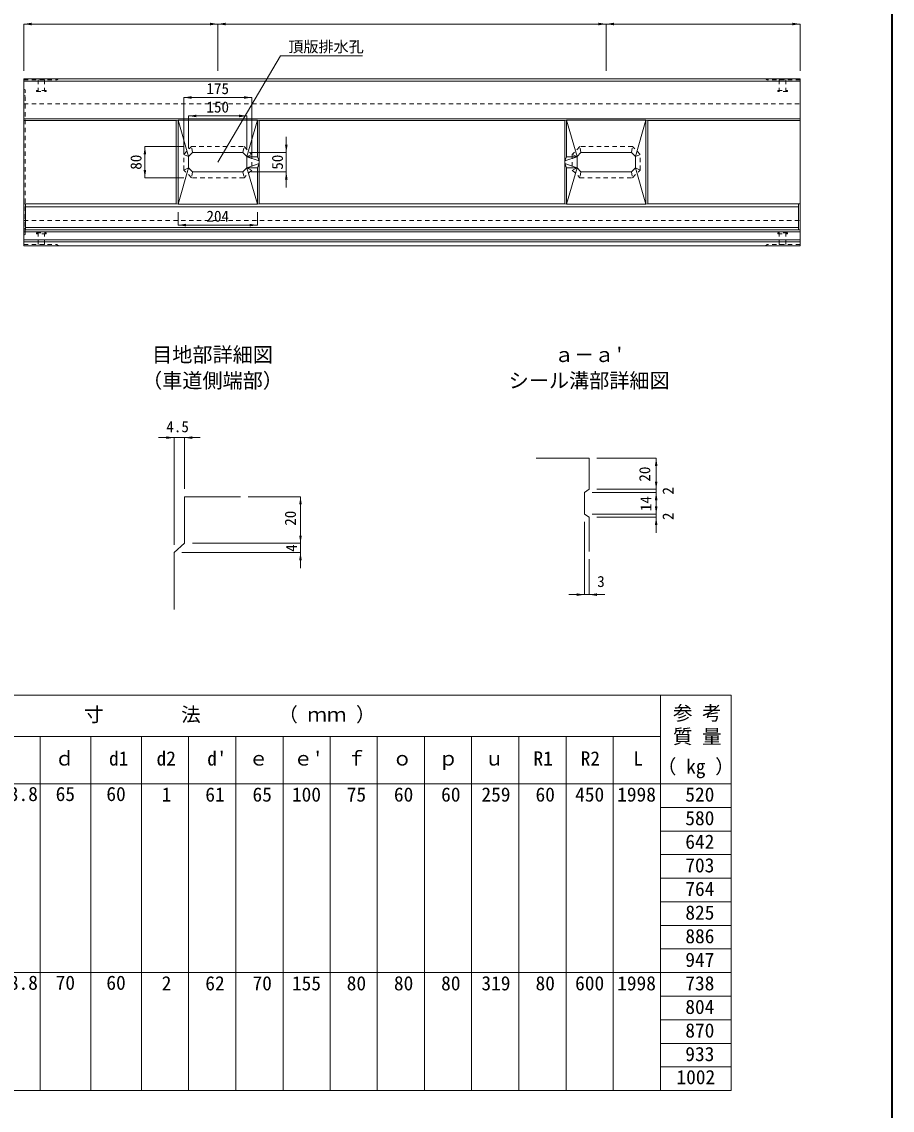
# Model space of a CAD drawing. Units: millimetres, scale not verified. Extents: x 88303 to 103503, y -4520 to 5263.
# Drawn here: x 91713 to 93953, y -2254 to 549 of the extents above; entities that cross this region are included whole.
import ezdxf
from ezdxf.enums import TextEntityAlignment as Align

# ---------------------------------------------------------------- set-up
doc = ezdxf.new("R2010")
doc.units = ezdxf.units.MM
doc.header["$LTSCALE"] = 15
doc.linetypes.add('USER1', pattern=[1.35, 0.75, -0.6])
doc.linetypes.add('USER3', pattern=[1.35, 0.75, -0.6])
for name, color, linetype, lineweight in [('0_2', 7, 'Continuous', 9), ('インサート', 3, 'USER3', 9), ('図枠', 7, 'Continuous', 5), ('寸法線', 7, 'Continuous', 13), ('引出線', 4, 'Continuous', 13), ('排水孔', 30, 'Continuous', 5), ('本体', 2, 'Continuous', 13), ('目地', 132, 'Continuous', 5)]:
    doc.layers.add(name, color=color, linetype=linetype, lineweight=lineweight)
doc.styles.add('ＭＳ ゴシック', font='')
doc.styles.get('ＭＳ ゴシック').set_extended_font_data('MS Gothic')

# ---------------------------------------------------------------- blocks, each defined once
blk = doc.blocks.new('filled_arrow')
at = {"color": 0, "linetype": 'Continuous', "lineweight": -2}
blk.add_solid([(7.5, 1.25), (0, 0), (7.5, -1.25)], dxfattribs=at)

msp = doc.modelspace()

# ---------------------------------------------------------------- linework, layer by layer
at = {"layer": '0_2', "lineweight": 13}
for p, q in [((90667.42, -1185.17), (93538.82, -1185.17)), ((93538.82, -1185.17), (93538.82, -2202.89)), ((90667.42, -1413.14), (93538.82, -1413.14)), ((90667.42, -1899.14), (93538.82, -1899.14)), ((90667.42, -2202.89), (93538.82, -2202.89))]:
    msp.add_line(p, q, dxfattribs=at)
at = {"layer": '0_2'}
for p, q in [((93356.57, -1185.17), (93356.57, -2202.89)), ((91005.61, -1291.65), (93356.57, -1291.65)), ((91759.58, -1291.65), (91759.58, -2202.89)), ((91890.08, -1291.65), (91890.08, -2202.89)), ((92020.58, -1291.65), (92020.58, -2202.89)), ((92142.08, -1291.65), (92142.08, -2202.89)), ((92263.58, -1291.65), (92263.58, -2202.89)), ((92385.08, -1291.65), (92385.08, -2202.89)), ((92506.08, -1291.65), (92506.08, -2202.89)), ((92627.58, -1291.65), (92627.58, -2202.89)), ((92749.07, -1291.65), (92749.07, -2202.89)), ((92870.57, -1291.65), (92870.57, -2202.89)), ((92992.07, -1291.65), (92992.07, -2202.89)), ((93113.57, -1291.65), (93113.57, -2202.89)), ((93235.07, -1291.65), (93235.07, -2202.89)), ((93356.57, -1473.9), (93538.82, -1473.9)), ((93356.57, -1534.64), (93538.82, -1534.64)), ((93356.57, -1595.39), (93538.82, -1595.39)), ((93356.57, -1656.14), (93538.82, -1656.14)), ((93356.57, -1716.89), (93538.82, -1716.89)), ((93356.57, -1777.64), (93538.82, -1777.64)), ((93356.57, -1838.39), (93538.82, -1838.39)), ((93356.57, -1959.89), (93538.82, -1959.89)), ((93356.57, -2020.64), (93538.82, -2020.64)), ((93356.57, -2081.39), (93538.82, -2081.39)), ((93356.57, -2142.14), (93538.82, -2142.14))]:
    msp.add_line(p, q, dxfattribs=at)
at = {"layer": 'インサート'}
for p, q in [((91754.53, 399.38), (91754.53, 372.38)), ((91771.53, 399.38), (91754.53, 399.38)), ((91771.53, 399.38), (91771.53, 372.38)), ((93662.53, 399.38), (93662.53, 372.38)), ((93662.53, 399.38), (93679.53, 399.38)), ((93679.53, 399.38), (93679.53, 372.38)), ((91775.53, 372.38), (91750.53, 372.38)), ((91750.53, 372.38), (91750.53, 369.38)), ((91750.53, 369.38), (91775.53, 369.38)), ((91775.53, 369.38), (91775.53, 372.38)), ((93658.53, 369.38), (93658.53, 372.38)), ((93658.53, 372.38), (93683.53, 372.38)), ((93683.53, 369.38), (93658.53, 369.38)), ((93683.53, 372.38), (93683.53, 369.38)), ((91750.53, 2.78), (91750.53, 5.78)), ((91750.53, 5.78), (91775.53, 5.78)), ((91775.53, 2.78), (91750.53, 2.78)), ((91754.53, -24.22), (91754.53, 2.78)), ((91771.53, -24.22), (91771.53, 2.78)), ((91775.53, 5.78), (91775.53, 2.78)), ((93658.53, 5.78), (93658.53, 2.78)), ((93683.53, 5.78), (93658.53, 5.78)), ((93658.53, 2.78), (93683.53, 2.78)), ((93662.53, -24.22), (93662.53, 2.78)), ((93679.53, -24.22), (93679.53, 2.78)), ((93683.53, 2.78), (93683.53, 5.78)), ((91771.53, -24.22), (91754.53, -24.22)), ((93662.53, -24.22), (93679.53, -24.22))]:
    msp.add_line(p, q, dxfattribs=at)
at = {"layer": '図枠', "lineweight": 40}
msp.add_line((93953.12, -2841.87), (93953.12, 2658.13), dxfattribs=at)
at = {"layer": '寸法線'}
for p, q in [((91718.03, 543.29), (92217.03, 543.29)), ((91718.03, 422.58), (91718.03, 543.29)), ((92217.03, 422.58), (92217.03, 543.29)), ((92217.03, 543.29), (93217.03, 543.29)), ((92217.03, 422.58), (92217.03, 543.29)), ((93217.03, 422.58), (93217.03, 543.29)), ((93217.03, 543.29), (93716.03, 543.29)), ((93217.03, 422.58), (93217.03, 543.29)), ((93716.03, 422.58), (93716.03, 543.29)), ((92129.53, 354.09), (92304.53, 354.09)), ((92129.53, 207.58), (92129.53, 354.09)), ((92304.53, 207.58), (92304.53, 354.09)), ((92142.03, 306.6), (92292.03, 306.6)), ((92142.03, 222.58), (92142.03, 306.6)), ((92292.03, 222.58), (92292.03, 306.6)), ((92393.56, 122.58), (92393.56, 252.58)), ((92029.57, 227.58), (92029.57, 147.58)), ((92129.36, 227.58), (92029.57, 227.58)), ((92302.03, 212.58), (92393.56, 212.58)), ((92129.36, 147.58), (92029.57, 147.58)), ((92302.03, 162.58), (92393.56, 162.58)), ((92115.03, 59.08), (92115.03, 25.55)), ((92319.03, 59.08), (92319.03, 25.55)), ((92115.03, 25.55), (92319.03, 25.55)), ((92064.73, -521.7), (92171.73, -521.7)), ((92104.73, -797.76), (92104.73, -521.7)), ((92131.73, -653.76), (92131.73, -521.7)), ((93193.08, -574.72), (93345.56, -574.72)), ((93345.56, -654.72), (93345.56, -574.72)), ((93345.56, -702.72), (93345.56, -614.72)), ((93181.08, -662.72), (93345.56, -662.72)), ((93181.08, -662.72), (93345.56, -662.72)), ((93193.08, -654.72), (93345.56, -654.72)), ((93193.08, -654.72), (93345.56, -654.72)), ((93345.56, -662.72), (93345.56, -718.72)), ((92295.44, -673.76), (92430.01, -673.76)), ((92430.01, -673.76), (92430.01, -793.76)), ((93345.56, -678.72), (93345.56, -766.72)), ((93181.08, -718.72), (93345.56, -718.72)), ((93181.08, -718.72), (93345.56, -718.72)), ((93193.08, -726.72), (93345.56, -726.72)), ((92430.01, -753.76), (92430.01, -857.76)), ((93161.08, -738.72), (93161.08, -925.98)), ((92151.73, -793.76), (92430.01, -793.76)), ((92151.73, -793.76), (92430.01, -793.76)), ((92124.73, -817.76), (92430.01, -817.76)), ((93173.08, -834.72), (93173.08, -925.98)), ((93213.08, -925.98), (93121.08, -925.98))]:
    msp.add_line(p, q, dxfattribs=at)
at = {"layer": '引出線'}
msp.add_lwpolyline([(92217.03, 187.58), (92378.68, 461.7), (92589.49, 461.7)], dxfattribs=at)
at = {"layer": '排水孔'}
for p, q in [((92115.03, 296.08), (92110.03, 295.08)), ((92110.03, 295.08), (92110.03, 80.08)), ((92115.03, 296.08), (92319.03, 296.08)), ((92115.03, 296.08), (92115.03, 79.08)), ((92142.03, 202.58), (92115.03, 296.08)), ((92292.03, 202.58), (92319.03, 296.08)), ((92319.03, 296.08), (92319.03, 201.73)), ((92319.03, 296.08), (92324.03, 295.08)), ((92324.03, 295.08), (92324.03, 80.08)), ((93115.03, 296.08), (93110.03, 295.08)), ((93110.03, 295.08), (93110.03, 80.08)), ((93319.03, 296.08), (93115.03, 296.08)), ((93115.03, 296.08), (93115.03, 201.73)), ((93142.03, 202.58), (93115.03, 296.08)), ((93292.03, 202.58), (93319.03, 296.08)), ((93319.03, 296.08), (93319.03, 79.08)), ((93319.03, 296.08), (93324.03, 295.08)), ((93324.03, 295.08), (93324.03, 80.08)), ((92142.03, 202.58), (92152.03, 212.58)), ((92142.03, 172.58), (92142.03, 202.58)), ((92152.03, 212.58), (92282.03, 212.58)), ((92282.03, 212.58), (92292.03, 202.58)), ((92292.03, 202.58), (92292.03, 172.58)), ((92292.03, 201.73), (92319.03, 201.73)), ((92292.03, 201.73), (92324.03, 190.63)), ((92319.03, 201.73), (92324.03, 190.63)), ((93115.03, 201.73), (93110.03, 190.63)), ((93142.03, 201.73), (93110.03, 190.63)), ((93142.03, 201.73), (93115.03, 201.73)), ((93152.03, 212.58), (93142.03, 202.58)), ((93142.03, 202.58), (93142.03, 172.58)), ((93282.03, 212.58), (93152.03, 212.58)), ((93292.03, 202.58), (93282.03, 212.58)), ((93292.03, 172.58), (93292.03, 202.58)), ((92142.03, 172.58), (92115.03, 79.08)), ((92152.03, 162.58), (92142.03, 172.58)), ((92292.03, 172.58), (92282.03, 162.58)), ((92324.03, 184.53), (92292.03, 173.43)), ((92292.03, 173.43), (92319.03, 173.43)), ((92292.03, 172.58), (92319.03, 79.08)), ((92319.03, 173.43), (92324.03, 184.53)), ((92319.03, 173.43), (92319.03, 79.08)), ((93115.03, 173.43), (93110.03, 184.53)), ((93110.03, 184.53), (93142.03, 173.43)), ((93115.03, 173.43), (93115.03, 79.08)), ((93142.03, 173.43), (93115.03, 173.43)), ((93142.03, 172.58), (93115.03, 79.08)), ((93142.03, 172.58), (93152.03, 162.58)), ((93282.03, 162.58), (93292.03, 172.58)), ((93292.03, 172.58), (93319.03, 79.08)), ((92282.03, 162.58), (92152.03, 162.58)), ((93152.03, 162.58), (93282.03, 162.58)), ((92110.03, 80.08), (92115.03, 79.08)), ((92115.03, 79.08), (92319.03, 79.08)), ((92324.03, 80.08), (92319.03, 79.08)), ((93110.03, 80.08), (93115.03, 79.08)), ((93319.03, 79.08), (93115.03, 79.08)), ((93324.03, 80.08), (93319.03, 79.08))]:
    msp.add_line(p, q, dxfattribs=at)
at = {"layer": '排水孔', "linetype": 'USER1'}
for p, q in [((92129.53, 207.75), (92149.36, 227.58)), ((92149.36, 227.58), (92284.71, 227.58)), ((92152.03, 212.58), (92149.36, 227.58)), ((92282.03, 212.58), (92284.71, 227.58)), ((92284.71, 227.58), (92304.53, 207.75)), ((93149.36, 227.58), (93129.53, 207.75)), ((93284.71, 227.58), (93149.36, 227.58)), ((93152.03, 212.58), (93149.36, 227.58)), ((93282.03, 212.58), (93284.71, 227.58)), ((93304.53, 207.75), (93284.71, 227.58)), ((92129.53, 167.4), (92129.53, 207.75)), ((92142.03, 202.58), (92129.53, 207.75)), ((92292.03, 201.73), (92304.53, 207.75)), ((92304.53, 207.75), (92304.53, 167.4)), ((93129.53, 207.75), (93129.53, 167.4)), ((93142.03, 201.73), (93129.53, 207.75)), ((93292.03, 202.58), (93304.53, 207.75)), ((93304.53, 167.4), (93304.53, 207.75)), ((92142.03, 172.58), (92129.53, 167.4)), ((92292.03, 172.58), (92304.53, 167.4)), ((93142.03, 172.58), (93129.53, 167.4)), ((93292.03, 172.58), (93304.53, 167.4)), ((92149.36, 147.58), (92129.53, 167.4)), ((92152.03, 162.58), (92149.36, 147.58)), ((92284.71, 147.58), (92149.36, 147.58)), ((92282.03, 162.58), (92284.71, 147.58)), ((92304.53, 167.4), (92284.71, 147.58)), ((93129.53, 167.4), (93149.36, 147.58)), ((93152.03, 162.58), (93149.36, 147.58)), ((93149.36, 147.58), (93284.71, 147.58)), ((93282.03, 162.58), (93284.71, 147.58)), ((93284.71, 147.58), (93304.53, 167.4))]:
    msp.add_line(p, q, dxfattribs=at)
at = {"layer": '本体'}
for p, q in [((91718.03, 402.58), (93716.03, 402.58)), ((91718.03, -27.42), (91718.03, 402.58)), ((93716.03, -27.42), (93716.03, 402.58)), ((91718.03, -17.42), (93716.03, -17.42)), ((91718.03, -27.42), (93716.03, -27.42)), ((93173.08, -574.72), (93037, -574.72)), ((93173.08, -574.72), (93173.08, -654.72)), ((93173.08, -654.72), (93161.08, -662.72)), ((93161.08, -662.72), (93161.08, -718.72)), ((92131.73, -793.76), (92131.73, -673.76)), ((92131.73, -673.76), (92275.44, -673.76)), ((93161.08, -718.72), (93173.08, -726.72)), ((93173.08, -726.72), (93173.08, -814.72)), ((92104.73, -817.76), (92131.73, -793.76)), ((92104.73, -964.1), (92104.73, -817.76))]:
    msp.add_line(p, q, dxfattribs=at)
at = {"layer": '本体', "linetype": 'USER1', "lineweight": 5}
for p, q in [((91718.03, 399.38), (91803.03, 399.38)), ((91803.03, 399.38), (91807.03, 402.58)), ((93631.03, 399.38), (93627.03, 402.58)), ((93716.03, 399.38), (93631.03, 399.38)), ((91718.03, -24.22), (91803.03, -24.22)), ((91803.03, -24.22), (91807.03, -27.42)), ((93631.03, -24.22), (93627.03, -27.42)), ((93716.03, -24.22), (93631.03, -24.22))]:
    msp.add_line(p, q, dxfattribs=at)
at = {"layer": '本体', "color": 4, "lineweight": 5}
for p, q in [((91718.03, 396.58), (93716.03, 396.58)), ((91718.03, 295.08), (92110.03, 295.08)), ((92324.03, 295.08), (93110.03, 295.08)), ((93324.03, 295.08), (93716.03, 295.08)), ((91718.03, 80.08), (92110.03, 80.08)), ((92324.03, 80.08), (93110.03, 80.08)), ((93324.03, 80.08), (93716.03, 80.08)), ((91718.03, 13.08), (93716.03, 13.08))]:
    msp.add_line(p, q, dxfattribs=at)
at = {"layer": '本体', "color": 7, "linetype": 'USER1'}
for p, q in [((91718.03, 337.58), (93716.03, 337.58)), ((91718.03, 37.58), (93716.03, 37.58))]:
    msp.add_line(p, q, dxfattribs=at)
at = {"layer": '本体', "lineweight": 18}
for p, q in [((91718.03, 298.83), (93716.03, 298.83)), ((91722.53, 72.58), (93711.53, 72.58)), ((91722.53, 19.08), (93711.53, 19.08))]:
    msp.add_line(p, q, dxfattribs=at)
at = {"layer": '本体', "lineweight": 5}
for p, q in [((91722.53, 13.08), (91722.53, 80.08)), ((93711.53, 13.08), (93711.53, 80.08)), ((91718.03, 8.08), (93716.03, 8.08)), ((91718.03, -12.42), (93716.03, -12.42))]:
    msp.add_line(p, q, dxfattribs=at)
at = {"layer": '目地', "linetype": 'USER1'}
for p, q in [((91718.03, 375.58), (91721.23, 373.58)), ((91721.23, 1.58), (91721.23, 373.58)), ((91718.03, 357.58), (91721.23, 359.58)), ((91718.03, 17.58), (91721.23, 15.58)), ((91718.03, -0.42), (91721.23, 1.58))]:
    msp.add_line(p, q, dxfattribs=at)

# ---------------------------------------------------------------- block references
at = {"layer": '寸法線', "xscale": 2.67, "yscale": 2.67}
for p in [(91718.03, 543.29), (92217.03, 543.29), (93217.03, 543.29), (92129.53, 354.09), (92142.03, 306.6), (92115.03, 25.55), (92131.73, -521.7), (93173.08, -925.98)]:
    msp.add_blockref('filled_arrow', p, dxfattribs=at)
for p, rotation in [((92217.03, 543.29), 180), ((93217.03, 543.29), 180), ((93716.03, 543.29), 180), ((92304.53, 354.09), 180), ((92292.03, 306.6), 180), ((92029.57, 227.58), 270), ((92393.56, 212.58), 90), ((92029.57, 147.58), 90), ((92393.56, 162.58), 270), ((92319.03, 25.55), 180), ((92104.73, -521.7), 180), ((93345.56, -574.72), 270), ((93345.56, -654.72), 90), ((93345.56, -654.72), 90), ((93345.56, -662.72), 270), ((93345.56, -662.72), 270), ((92430.01, -673.76), 270), ((93345.56, -718.72), 90), ((93345.56, -718.72), 90), ((93345.56, -726.72), 270), ((92430.01, -793.76), 90), ((92430.01, -793.76), 90), ((92430.01, -817.76), 270), ((93161.08, -925.98), 180)]:
    msp.add_blockref('filled_arrow', p, dxfattribs=dict(at, rotation=rotation))
at = {"layer": '引出線', "xscale": 0.133, "yscale": 0.133, "rotation": 59.5}
msp.add_blockref('filled_arrow', (92217.03, 187.58), dxfattribs=at)

# ---------------------------------------------------------------- texts
at = {"layer": '0_2', "style": 'ＭＳ ゴシック'}
for s, p in [('目地部詳細図', (92048.19, -289.05)), ("ａ－ａ'", (93082.43, -289.05)), ('（車道側端部）', (92022.29, -355.72)), ('シール溝部詳細図', (92965.88, -355.72))]:
    msp.add_text(s, height=37.98, dxfattribs=at).set_placement(p, align=Align.TOP_LEFT)
for s, p in [('寸\u3000\u3000\u3000\u3000法\u3000\u3000\u3000\u3000（ ｍｍ ）', (91873.08, -1263.97)), ('参 考', (93388.88, -1260.23)), ('質 量', (93388.88, -1320.53)), ('ｄ', (91798.04, -1377.06)), ('d1', (91937.1, -1377.06)), ('d2', (92059.52, -1377.06)), ("d'", (92189.92, -1377.06)), ('ｅ', (92297, -1377.06)), ("ｅ'", (92411.85, -1377.06)), ('ｆ', (92549.02, -1377.06)), ('ｏ', (92666.96, -1377.06)), ('ｐ', (92785.49, -1377.06)), ('ｕ', (92904.09, -1377.06)), ('R1', (93029.69, -1377.06)), ('R2', (93151.19, -1377.06)), ('L', (93286.85, -1377.06)), ('（ kg ）', (93347.59, -1397.89)), ('103.8', (91629.44, -1468.52)), ('65', (91799.83, -1468.52)), ('60', (91930.33, -1468.52)), ('1', (92072.89, -1469.94)), ('61', (92185.02, -1469.94)), ('65', (92306.52, -1469.94)), ('100', (92408.01, -1469.94)), ('75', (92549.02, -1469.94)), ('60', (92670.52, -1469.94)), ('60', (92792.02, -1469.94)), ('259', (92895.74, -1469.94)), ('60', (93035.02, -1469.94)), ('450', (93136.97, -1469.94)), ('1998', (93245.19, -1469.94)), ('520', (93420.52, -1469.94)), ('580', (93420.52, -1530.69)), ('642', (93420.52, -1591.44)), ('703', (93420.52, -1652.19)), ('764', (93420.52, -1712.94)), ('158.8', (91629.44, -1954.52)), ('70', (91799.83, -1954.53)), ('60', (91930.33, -1954.53)), ('2', (92072.89, -1955.94)), ('62', (92185.02, -1955.94)), ('70', (92306.52, -1955.94)), ('155', (92408.01, -1955.94)), ('80', (92549.02, -1955.94)), ('80', (92670.52, -1955.94)), ('80', (92792.02, -1955.94)), ('319', (92895.74, -1955.94)), ('80', (93035.02, -1955.94)), ('600', (93136.97, -1955.94)), ('1998', (93245.19, -1955.94)), ('738', (93420.52, -1955.94)), ('804', (93420.52, -2016.69)), ('870', (93420.52, -2077.44)), ('933', (93420.52, -2138.19)), ('1002', (93397.7, -2197.54))]:
    msp.add_text(s, height=36.66, dxfattribs=at).set_placement(p, align=Align.BOTTOM_LEFT)
for s, p in [('825', (93458.02, -1744.6)), ('886', (93458.02, -1805.35)), ('947', (93458.02, -1866.1))]:
    msp.add_text(s, height=36.66, dxfattribs=at).set_placement(p, align=Align.MIDDLE_CENTER)
at = {"layer": '寸法線', "style": 'ＭＳ ゴシック'}
for s, p in [('175', (92217.03, 377.09)), ('150', (92217.03, 329.6)), ('204', (92217.03, 48.55)), ('4.5', (92113.73, -493.53)), ('3', (93203.51, -892.09))]:
    msp.add_text(s, height=28.48, dxfattribs=at).set_placement(p, align=Align.MIDDLE_CENTER)
for s, p in [('80', (92006.57, 187.58)), ('50', (92370.56, 187.58)), ('20', (93315.99, -615.65)), ('2', (93376.09, -658.58)), ('14', (93319.18, -691.69)), ('20', (92403.93, -729.22)), ('2', (93376.05, -724.25)), ('4', (92407.13, -806.15))]:
    msp.add_text(s, height=28.48, rotation=90, dxfattribs=at).set_placement(p, align=Align.MIDDLE_CENTER)
at = {"layer": '引出線', "style": 'ＭＳ ゴシック'}
msp.add_text('頂版排水孔', height=28.48, dxfattribs=at).set_placement((92398.68, 499.07), align=Align.TOP_LEFT)

doc.saveas('drawing.dxf')
